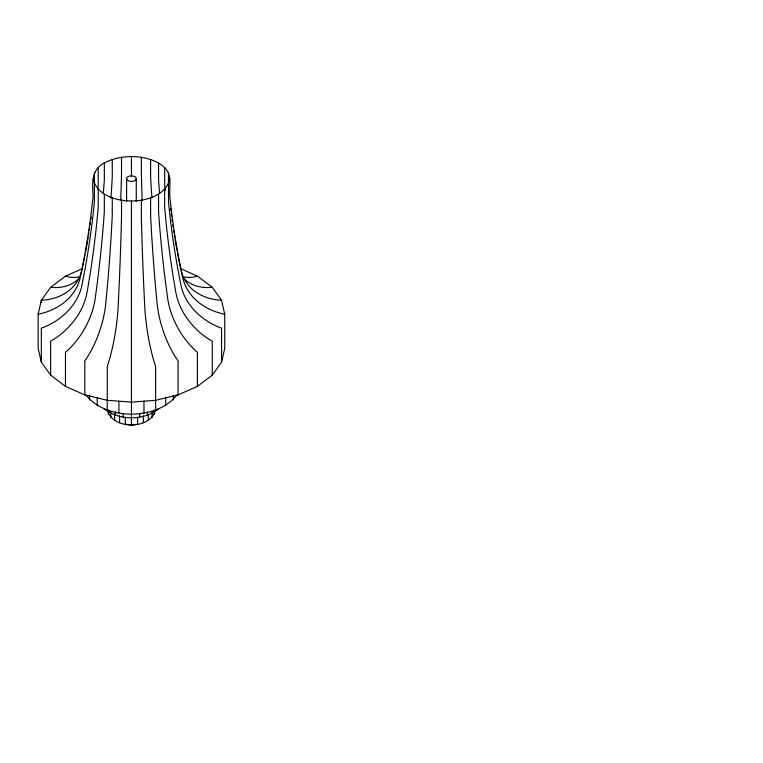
<?xml version="1.0" encoding="UTF-8"?>
<svg xmlns="http://www.w3.org/2000/svg" width="763" height="763" viewBox="0 0 763 763"><rect width="100%" height="100%" fill="white"/><g stroke="black" fill="none" stroke-linecap="round" stroke-linejoin="round"><path stroke-width="1.14" d="M180.24 268.528L197.417 276.139L212.238 287.298L221.556 300.288L224.742 314.232L224.742 348.262L221.556 362.206L212.238 375.196L197.417 386.355L178.094 394.91L155.595 400.298L131.446 402.13L107.297 400.298L84.798 394.91L65.475 386.355L50.654 375.196L41.326 362.206L38.15 348.262L38.15 314.232L41.326 300.288L50.654 287.298L65.475 276.139L82.652 268.528M38.15 314.232A55.995 45.723 0 0 0 80.125 277.78A1078.539 880.626 0 0 0 93.096 196.053C92.189 184.093 91.407 168.957 104.321 162.986C112.657 158.513 122.051 156.711 131.446 156.501C143.253 156.797 155.662 159.438 164.655 167.574C172.409 175.061 169.157 186.525 169.796 196.053A1078.539 880.626 0 0 0 182.767 277.78A55.995 45.723 0 0 0 224.742 314.232M169.796 178.637C163.807 208.461 99.085 208.461 93.096 178.637M107.64 410.828C113.22 429.664 149.672 429.664 155.251 410.828M86.047 395.091C105.838 420.508 157.044 420.508 176.844 395.091M103.873 408.558C119.114 420.928 143.778 420.928 159.019 408.558M136.11 424.352L131.446 425.077L126.782 424.352M221.556 362.206L221.556 328.166A55.995 44.168 24.9 0 1 181.022 285.448A1078.539 850.621 24.9 0 1 168.489 201.785L168.489 172.915M212.238 375.196L212.238 341.156A55.995 39.6 45 0 1 175.891 292.591A1078.539 762.647 45 0 1 164.655 207.126L164.655 189.71M197.417 386.355L197.417 352.315A55.995 32.332 60 0 1 167.736 298.734A1078.539 622.694 60 0 1 158.561 211.713L158.561 194.298M178.094 394.91L178.094 360.87A55.995 22.861 71.6 0 1 157.111 303.436A1078.539 440.308 71.6 0 1 150.616 215.233L150.616 197.817M173.392 395.234L173.392 399.907M165.695 397.523L165.695 405.697M164.655 167.574L164.655 184.98A1078.539 762.647 -45 0 0 165.18 190.512M158.561 162.986L158.561 180.402A1078.539 622.694 -60 0 0 159.629 193.468M155.662 410.141L155.595 366.259A55.995 11.836 81.2 0 1 144.732 306.402A1078.539 227.927 81.2 0 1 141.374 217.445L141.374 200.03M154.441 412.087L154.441 414.385M153.954 410.046L153.954 412.363M152.056 411.944L152.056 417.704M150.616 159.467L150.616 176.882A1078.539 440.308 -71.6 0 0 151.923 197.96M148.28 414.786L148.28 420.547M147.364 411.801L147.364 415.291M143.978 401.262L143.978 412.936M143.349 415.816L143.349 422.731M141.374 157.254L141.374 174.67A1078.539 227.927 -81.2 0 0 142.223 200.183M139.686 413.641L139.686 417.123M137.607 417.189L137.607 424.104M136.281 178.637A4.836 2.794 0 0 1 129.023 181.06A4.836 2.794 0 0 1 129.023 176.224A4.836 2.794 0 0 1 136.281 178.637L136.281 201.232M131.446 156.501L131.446 176.243M131.446 200.783L131.446 424.571M126.61 178.637L126.61 201.232M125.285 417.189L125.285 424.104M123.205 413.641L123.205 417.123M121.517 157.254L121.517 174.67A1078.539 227.927 81.2 0 1 120.668 200.183M121.517 200.03L121.517 217.445A1078.539 227.927 -81.2 0 1 118.16 306.402A55.995 11.836 -81.2 0 1 107.297 366.259L107.297 400.298M119.543 415.816L119.543 422.731M118.914 401.262L118.914 412.936M115.528 411.801L115.528 415.291M114.612 413.632L114.612 420.547M112.266 159.467L112.266 176.882A1078.539 440.308 71.6 0 1 110.969 197.96M112.266 197.817L112.266 215.233A1078.539 440.308 -71.6 0 1 105.78 303.436A55.995 22.861 -71.6 0 1 84.798 360.87L84.798 394.91M110.835 411.944L110.835 417.704M108.928 410.046L108.928 412.363M108.451 410.933L108.451 414.385M107.23 399.64L107.23 410.141M104.321 162.986L104.321 180.402A1078.539 622.694 60 0 1 103.253 193.468M104.321 194.298L104.321 211.713A1078.539 622.694 -60 0 1 95.156 298.734A55.995 32.332 -60 0 1 65.475 352.315L65.475 386.355M98.227 167.574L98.227 184.98A1078.539 762.647 45 0 1 97.817 189.405M98.227 189.71L98.227 207.126A1078.539 762.647 -45 0 1 87.001 292.591A55.995 39.6 -45 0 1 50.654 341.156L50.654 375.196M97.197 397.523L97.197 405.697M94.402 172.915L94.402 201.785A1078.539 850.621 -24.9 0 1 81.87 285.448A55.995 44.168 -24.9 0 1 41.326 328.166L41.326 362.206M89.5 395.234L89.5 399.907M41.326 302.549L41.326 300.288A55.995 44.168 24.9 0 0 81.87 270.112A1078.539 850.621 24.9 0 0 84.369 258.075M181.022 270.112A1078.539 850.621 -24.9 0 1 177.455 252.591M177.045 250.388A1078.539 850.621 -24.9 0 1 175.843 243.788M175.643 242.682A1078.539 850.621 -24.9 0 1 175.07 239.372M174.698 237.159A1078.539 850.621 -24.9 0 1 174.336 234.947M173.974 232.734A1078.539 850.621 -24.9 0 1 173.621 230.512M173.106 227.183A1078.539 850.621 -24.9 0 1 172.772 224.971M172.285 221.632A1078.539 850.621 -24.9 0 1 171.971 219.41M171.503 216.063A1078.539 850.621 -24.9 0 1 171.208 213.84M170.769 210.493A1078.539 850.621 -24.9 0 1 170.492 208.251M221.556 300.288A55.995 44.168 -24.9 0 1 181.26 271.151M212.238 287.298A55.995 39.6 -45 0 1 183.32 277.894M197.417 276.139A55.995 32.332 -60 0 1 183.616 276.797M79.276 276.797A55.995 32.332 60 0 1 65.475 276.139M79.571 277.894A55.995 39.6 45 0 1 50.654 287.298M91.226 217.178A1078.539 850.621 24.9 0 1 90.921 219.41M90.444 222.748A1078.539 850.621 24.9 0 1 90.11 224.971M89.614 228.299A1078.539 850.621 24.9 0 1 89.261 230.512M88.918 232.734A1078.539 850.621 24.9 0 1 88.556 234.947M88.193 237.159A1078.539 850.621 24.9 0 1 85.437 252.591M85.017 254.785A1078.539 850.621 24.9 0 1 84.588 256.978"/></g></svg>
